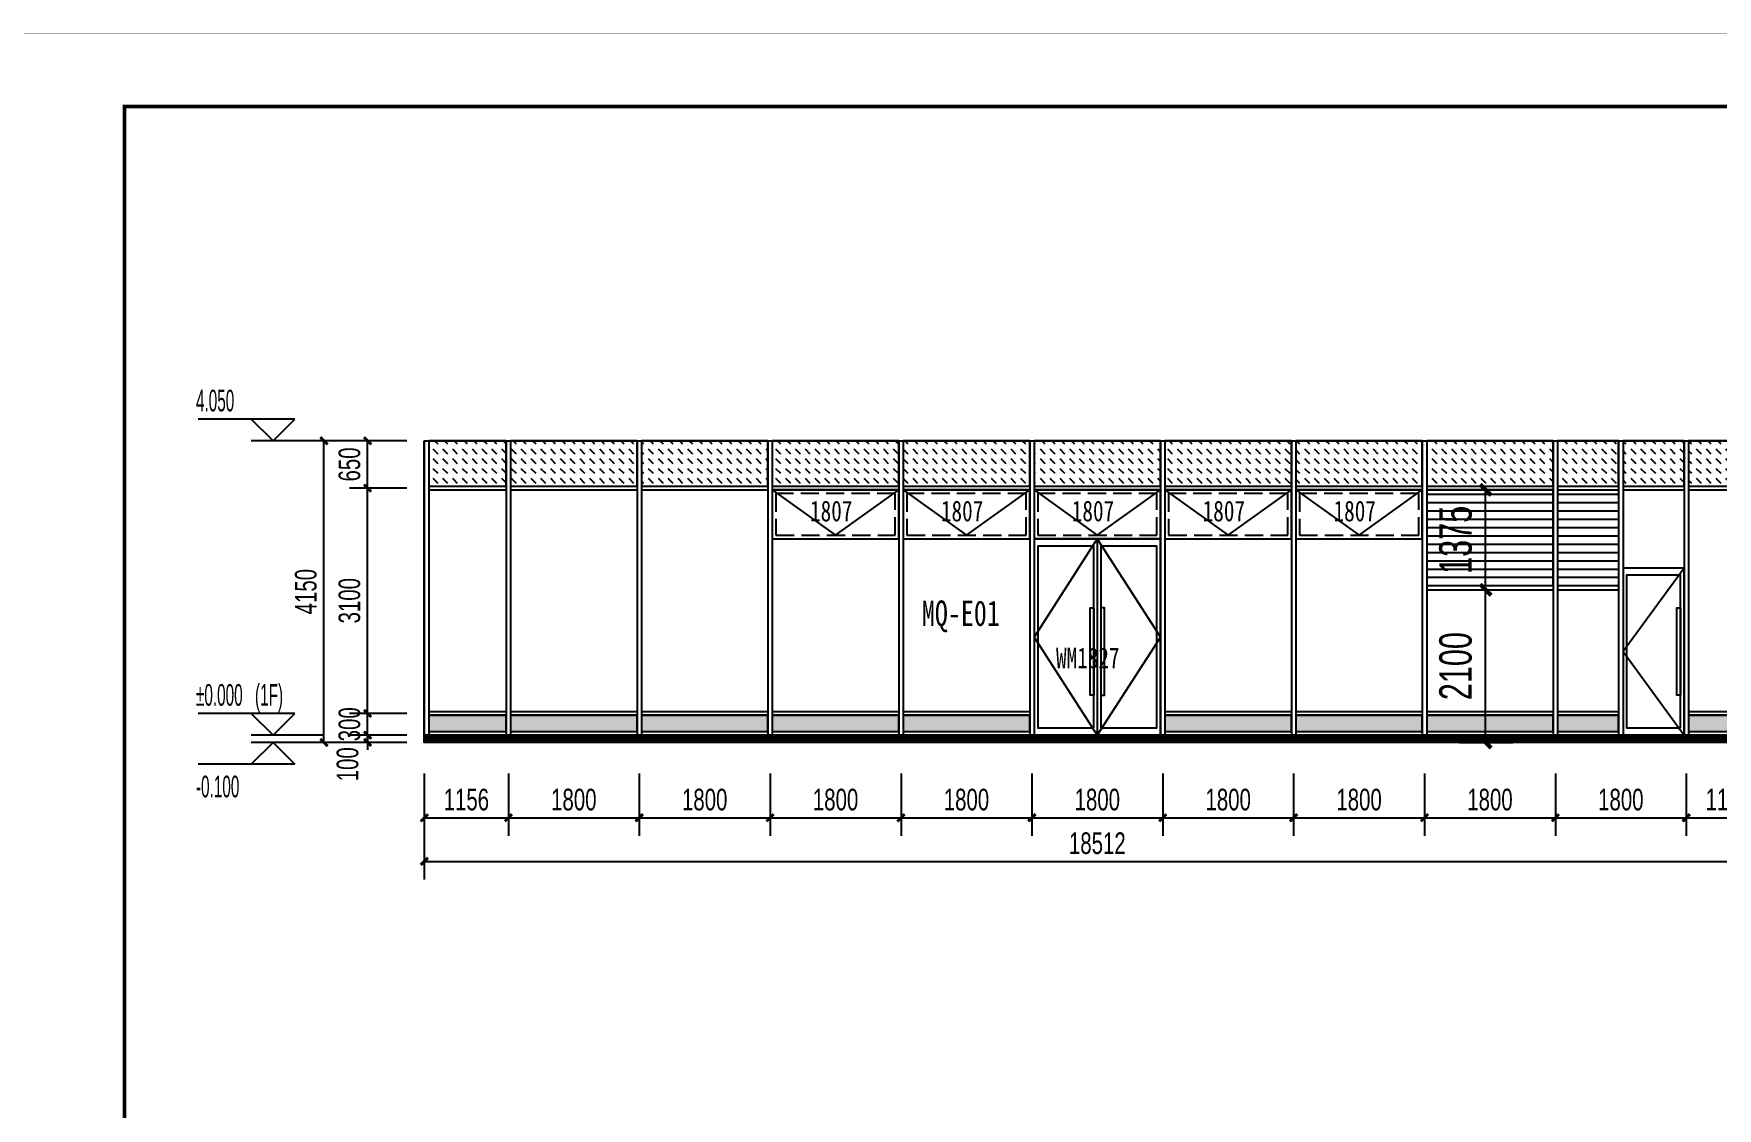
# Model space of a CAD drawing. Extents: x -483182 to 812890, y -390528 to -214858.
# Drawn here: x -313729 to -290573, y -309177 to -294389 of the extents above; entities that cross this region are included whole.
import ezdxf

# ---------------------------------------------------------------- set-up
doc = ezdxf.new("R2010")
doc.units = 0
doc.header["$LTSCALE"] = 1000
doc.header["$MEASUREMENT"] = 0
doc.linetypes.add('DASH', pattern=[0.35, 0.25, -0.1])
for name, color, linetype in [('01-标注_尺寸', 124, 'Continuous'), ('01-标注_标高', 200, 'Continuous'), ('01-标注_符号', 200, 'Continuous'), ('02-TEXT_标注', 130, 'Continuous'), ('05-填充_156', 156, 'Continuous'), ('05-填充_168', 168, 'Continuous'), ('05-填充_18', 18, 'Continuous'), ('A-C_窗', 140, 'Continuous'), ('A-C_门', 150, 'Continuous'), ('外墙百叶', 162, 'Continuous')]:
    doc.layers.add(name, color=color, linetype=linetype)
doc.layers.add('04-不打印_辅助线', color=165, linetype='Continuous', plot=False)
doc.styles.add('_TCH_AXIS', font='STXIHEI_0.TTF', dxfattribs={"width": 0.75})
doc.styles.add('_TCH_DIM', font='ros.shx', dxfattribs={"width": 0.75, "bigfont": 'jd.shx'})
doc.styles.add('_TCH_DIM_T3', font='ros.shx', dxfattribs={"width": 0.705882, "bigfont": 'jd.shx'})
doc.styles.get("Standard").update_dxf_attribs({"font": 'STXIHEI_0.TTF', "width": 0.75})
doc.dimstyles.new('_TCH_ARCH&&100', dxfattribs={"dimtxt": 297.5, "dimasz": 100, "dimexe": 250, "dimexo": 300, "dimgap": 100, "dimtad": 1, "dimdec": 0, "dimzin": 0, "dimdsep": 46, "dimtxsty": '_TCH_DIM_T3', "dimblk": 'ARCHTICK', "dimcen": 0.09, "dimclrt": 7, "dimazin": 2, "dimtfac": 1, "dimtdec": 0, "dimtix": 1, "dimtmove": 2, "dimatfit": 3, "dimfxl": 0, "dimtolj": 1, "dimtzin": 0, "dimarcsym": 0})
doc.dimstyles.new('_TCH_ARCH&&150', dxfattribs={"dimtxt": 446.25, "dimasz": 150, "dimexe": 375, "dimexo": 450, "dimgap": 189.375, "dimtad": 1, "dimdec": 0, "dimzin": 0, "dimdsep": 46, "dimtxsty": '_TCH_DIM_T3', "dimblk": 'ARCHTICK', "dimcen": 0.09, "dimclrt": 7, "dimazin": 2, "dimtfac": 1, "dimtdec": 0, "dimtix": 1, "dimtmove": 2, "dimatfit": 3, "dimfxl": 0, "dimtolj": 1, "dimtzin": 0, "dimarcsym": 0})

# ---------------------------------------------------------------- blocks, each defined once
blk = doc.blocks.new('A$C2E0A5E3B')
blk.add_lwpolyline([(-5, 0), (1735, 0), (1735, 675), (-5, 675)], close=True)
for points in [[(-5, 675), (865, 50)], [(865, 50), (1735, 675)]]:
    blk.add_lwpolyline(points)
at = {"linetype": 'DASH'}
blk.add_lwpolyline([(45, 50), (1685, 50), (1685, 625), (45, 625)], close=True, dxfattribs=at)
at = {"layer": '04-不打印_辅助线', "width": 0.75}
blk.add_text('1807', height=285.4, dxfattribs=at).set_placement((514, 242))
blk = doc.blocks.new('*U100')
at = {"layer": 'A-C_窗'}
blk.add_blockref('A$C2E0A5E3B', (-865, -337.5), dxfattribs=at)
blk = doc.blocks.new('*U101')
at = {"layer": 'A-C_窗', "color": 0, "linetype": 'ByBlock', "lineweight": -2, "transparency": 16777216}
for p in [(0, 0), (1800, 0), (3600, 0), (5400, 0), (7200, 0)]:
    blk.add_blockref('*U100', p, dxfattribs=at)
blk = doc.blocks.new('kdytu')
at = {"layer": '05-填充_168'}
h = blk.add_hatch(color=256, dxfattribs=at)
h.dxf.hatch_style = 1
h.paths.add_polyline_path([(0, 50), (1740, 50), (1740, 275), (0, 275)])
for points in [[(0, 325), (1740, 325)], [(0, 275), (1740, 275)], [(0, 50), (1740, 50)], [(0, 0), (1740, 0)]]:
    blk.add_lwpolyline(points)
blk.add_lwpolyline([(0, 50), (1740, 50), (1740, 275), (0, 275)], close=True)
blk = doc.blocks.new('*U103')
at = {"layer": 'A-C_窗'}
blk.add_blockref('kdytu', (-870, -162.5), dxfattribs=at)
blk = doc.blocks.new('*U104')
at = {"layer": 'A-C_窗', "color": 0, "linetype": 'ByBlock', "lineweight": -2, "transparency": 16777216}
for p in [(0, 0), (1800, 0), (3600, 0), (5400, 0)]:
    blk.add_blockref('*U103', p, dxfattribs=at)
blk = doc.blocks.new('*U461')
at = {"layer": '05-填充_156'}
h = blk.add_hatch(dxfattribs=at)
h.set_pattern_fill('DASH', color=256, scale=100, angle=315)
h.set_pattern_definition([(315, (16801.21, 318054.43), (134.703842, -3e-14), [95.25, -95.25])])
h.paths.add_polyline_path([(0, 50), (1066, 50), (1066, 675), (0, 675)])
blk.add_lwpolyline([(0, 50), (1066, 50), (1066, 675), (0, 675)], close=True)
for points in [[(0, 50), (1066, 50)], [(0, 0), (1066, 0)]]:
    blk.add_lwpolyline(points)
blk = doc.blocks.new('*U98')
at = {"layer": '05-填充_168'}
h = blk.add_hatch(color=256, dxfattribs=at)
h.dxf.hatch_style = 1
h.paths.add_polyline_path([(0, 50), (1066, 50), (1066, 275), (0, 275)])
for points in [[(0, 325), (1066, 325)], [(0, 275), (1066, 275)], [(0, 50), (1066, 50)], [(0, 0), (1066, 0)]]:
    blk.add_lwpolyline(points)
blk.add_lwpolyline([(0, 50), (1066, 50), (1066, 275), (0, 275)], close=True)
blk = doc.blocks.new('wm1827')
for points in [[(-1735, 0), (5, 0), (5, 2700), (-1735, 2700)], [(-915, 100), (-915, 2600), (-1685, 2600), (-1685, 100)], [(-815, 100), (-45, 100), (-45, 2600), (-815, 2600)], [(-915, 550), (-965, 550), (-965, 1750), (-915, 1750)], [(-815, 550), (-765, 550), (-765, 1750), (-815, 1750)]]:
    blk.add_lwpolyline(points, close=True)
for points in [[(-865, 2700), (-1735, 1350), (-865, 0)], [(-865, 2700), (-865, 0)], [(-865, 2700), (5, 1350), (-865, 0)]]:
    blk.add_lwpolyline(points)
at = {"layer": '04-不打印_辅助线', "style": '_TCH_AXIS', "width": 0.75}
blk.add_text('WM1827', height=285.4, dxfattribs=at).set_placement((-1433, 920))
blk = doc.blocks.new('*U493')
at = {"layer": '05-填充_156'}
h = blk.add_hatch(dxfattribs=at)
h.set_pattern_fill('DASH', color=256, scale=100, angle=315)
h.set_pattern_definition([(315, (16575, 318054.43), (134.703842, -3e-14), [95.25, -95.25])])
h.paths.add_polyline_path([(0, 50), (840, 50), (840, 675), (0, 675)])
blk.add_lwpolyline([(0, 50), (840, 50), (840, 675), (0, 675)], close=True)
for points in [[(0, 50), (840, 50)], [(0, 0), (840, 0)]]:
    blk.add_lwpolyline(points)
blk = doc.blocks.new('*U464')
at = {"layer": '05-填充_156'}
h = blk.add_hatch(dxfattribs=at)
h.set_pattern_fill('DASH', color=256, scale=100, angle=315)
h.set_pattern_definition([(315, (17475, 318054.43), (134.703842, -3e-14), [95.25, -95.25])])
h.paths.add_polyline_path([(0, 50), (1740, 50), (1740, 675), (0, 675)])
blk.add_lwpolyline([(0, 50), (1740, 50), (1740, 675), (0, 675)], close=True)
for points in [[(0, 50), (1740, 50)], [(0, 0), (1740, 0)]]:
    blk.add_lwpolyline(points)
blk = doc.blocks.new('*U102')
at = {"layer": 'A-C_窗'}
blk.add_blockref('*U464', (-870, -312.5), dxfattribs=at)
blk = doc.blocks.new('*U105')
at = {"layer": 'A-C_窗'}
blk.add_blockref('kdytu', (-870, -162.5), dxfattribs=at)
blk = doc.blocks.new('*U494')
at = {"layer": '05-填充_168'}
h = blk.add_hatch(color=256, dxfattribs=at)
h.dxf.hatch_style = 1
h.paths.add_polyline_path([(0, 50), (840, 50), (840, 275), (0, 275)])
for points in [[(0, 325), (840, 325)], [(0, 275), (840, 275)], [(0, 50), (840, 50)], [(0, 0), (840, 0)]]:
    blk.add_lwpolyline(points)
blk.add_lwpolyline([(0, 50), (840, 50), (840, 275), (0, 275)], close=True)
blk = doc.blocks.new('kjyrdty')
at = {"layer": '外墙百叶'}
h = blk.add_hatch(dxfattribs=at)
h.set_pattern_fill('LINE', color=256, scale=120)
h.set_pattern_definition([(0, (-184360.5, 364270.43), (0, 114.3), [])])
h.paths.add_polyline_path([(13786, 1560), (15526, 1560), (15526, 2875), (13786, 2875)])
h = blk.add_hatch(dxfattribs=at)
h.set_pattern_fill('LINE', color=256, scale=120)
h.set_pattern_definition([(0, (-182560.5, 364270.43), (0, 114.3), [])])
h.paths.add_polyline_path([(15586, 1560), (16426, 1560), (16426, 2875), (15586, 2875)])
blk.add_lwpolyline([(13786, 1560), (15526, 1560), (15526, 2875), (13786, 2875)], close=True)
at = {"layer": '05-填充_18', "const_width": 100}
blk.add_lwpolyline([(0, -550), (18512, -550)], dxfattribs=at)
at = {"layer": 'A-C_窗'}
for p, q in [((-0.213411, 3550), (-0.213411, -500)), ((59.786589, 3550), (59.786589, -500)), ((1126, 3550), (1126, -500)), ((1186, 3550), (1186, -500)), ((2926, 3550), (2926, -500)), ((2986, 3550), (2986, -500)), ((4726, 3550), (4726, -500)), ((4786, 3550), (4786, -500)), ((6526, 3550), (6526, -500)), ((6586, 3550), (6586, -500)), ((8326, 3550), (8326, -500)), ((8386, 3550), (8386, -500)), ((10126, 3550), (10126, -500)), ((10186, 3550), (10186, -500)), ((11926, 3550), (11926, -500)), ((11986, 3550), (11986, -500)), ((13726, 3550), (13726, -500)), ((13786, 3550), (13786, -500)), ((15526, 3550), (15526, -500)), ((15586, 3550), (15586, -500)), ((16426, 3550), (16426, -500)), ((16486, 3550), (16486, -500)), ((17326, 3550), (17326, -500)), ((17386, 3550), (17386, -500)), ((18452, 3550), (18452, -500)), ((18512, 3550), (18512, -500)), ((13786, 1560), (15526, 1560)), ((13786, 1500), (15526, 1500)), ((15586, 1560), (16426, 1560)), ((15586, 1500), (16426, 1500)), ((18512, -500), (0, -500))]:
    blk.add_line(p, q, dxfattribs=at)
blk.add_lwpolyline([(0, 3550), (18512, 3550), (18512, -600), (0, -600)], close=True, dxfattribs=at)
at = {"layer": 'A-C_门'}
for points in [[(16486, -500), (17326, -500), (17326, 1800), (16486, 1800)], [(17276, -400), (17276, 1700), (16536, 1700), (16536, -400)], [(17276, 50), (17226, 50), (17226, 1250), (17276, 1250)]]:
    blk.add_lwpolyline(points, close=True, dxfattribs=at)
blk.add_lwpolyline([(17326, 1800), (16486, 650), (17326, -500)], dxfattribs=at)
at = {"layer": 'A-C_窗'}
for name, p in [('*U461', (59.786589, 2875)), ('*U493', (15586, 2875)), ('*U493', (16486, 2875)), ('*U461', (17386, 2875)), ('*U101', (5656, 2537.5)), ('*U98', (59.786589, -500)), ('*U104', (2056, -337.5)), ('*U494', (15586, -500)), ('*U98', (17386, -500))]:
    blk.add_blockref(name, p, dxfattribs=at)
at = {"layer": 'A-C_窗', "color": 0, "linetype": 'ByBlock', "lineweight": -2, "transparency": 16777216}
for name, p in [('*U102', (2056, 3187.5)), ('*U102', (3856, 3187.5)), ('*U102', (5656, 3187.5)), ('*U102', (7456, 3187.5)), ('*U102', (9256, 3187.5)), ('*U102', (11056, 3187.5)), ('*U102', (12856, 3187.5)), ('*U102', (14656, 3187.5)), ('*U105', (11056, -337.5)), ('*U105', (12856, -337.5)), ('*U105', (14656, -337.5))]:
    blk.add_blockref(name, p, dxfattribs=at)
at = {"layer": 'A-C_门'}
blk.add_blockref('wm1827', (10121, -500), dxfattribs=at)
blk = doc.blocks.new('图框-A1+1-4')
for points, const_width in [([(0, 0), (1051, 0), (1051, 594), (0, 594)], 0.05), ([(976, 584), (25, 584), (25, 10), (976, 10)], 0.5)]:
    blk.add_lwpolyline(points, close=True, dxfattribs=dict(const_width=const_width))
blk = doc.blocks.new('_ArchTick')
at = {"color": 0, "linetype": 'ByBlock', "const_width": 0.4}
blk.add_lwpolyline([(-0.5, -0.5), (0.5, 0.5)], dxfattribs=at)
blk = doc.blocks.new('*D1297')
at = {"layer": '01-标注_尺寸', "color": 0, "lineweight": -2, "transparency": 16777216}
for p, q in [((-308356, -304568), (-308356, -305428)), ((-307200, -304568), (-307200, -305428)), ((-308356, -305178), (-307200, -305178))]:
    blk.add_line(p, q, dxfattribs=at)
at = {"layer": 'Defpoints', "color": 0, "transparency": 16777216}
for p in [(-308356, -304268), (-307200, -304268), (-307200, -305178)]:
    blk.add_point(p, dxfattribs=at)
at = {"layer": '01-标注_尺寸', "color": 0, "lineweight": -2, "transparency": 16777216, "xscale": 100, "yscale": 100, "zscale": 100, "rotation": 180}
blk.add_blockref('_ArchTick', (-308356, -305178), dxfattribs=at)
at = {"layer": '01-标注_尺寸', "color": 0, "lineweight": -2, "transparency": 16777216, "xscale": 100, "yscale": 100, "zscale": 100}
blk.add_blockref('_ArchTick', (-307200, -305178), dxfattribs=at)
at = {"layer": '01-标注_尺寸', "color": 7, "transparency": 16777216, "insert": (-307778, -304930), "char_height": 297.5, "attachment_point": 5, "style": '_TCH_DIM_T3'}
blk.add_mtext('\\A1;1156', dxfattribs=at)
blk = doc.blocks.new('*D1298')
at = {"layer": '01-标注_尺寸', "color": 0, "lineweight": -2, "transparency": 16777216}
for p, q in [((-307200, -304568), (-307200, -305428)), ((-305400, -304568), (-305400, -305428)), ((-307200, -305178), (-305400, -305178))]:
    blk.add_line(p, q, dxfattribs=at)
at = {"layer": 'Defpoints', "color": 0, "transparency": 16777216}
for p in [(-307200, -304268), (-305400, -304268), (-305400, -305178)]:
    blk.add_point(p, dxfattribs=at)
at = {"layer": '01-标注_尺寸', "color": 0, "lineweight": -2, "transparency": 16777216, "xscale": 100, "yscale": 100, "zscale": 100, "rotation": 180}
blk.add_blockref('_ArchTick', (-307200, -305178), dxfattribs=at)
at = {"layer": '01-标注_尺寸', "color": 0, "lineweight": -2, "transparency": 16777216, "xscale": 100, "yscale": 100, "zscale": 100}
blk.add_blockref('_ArchTick', (-305400, -305178), dxfattribs=at)
at = {"layer": '01-标注_尺寸', "color": 7, "transparency": 16777216, "insert": (-306300, -304930), "char_height": 297.5, "attachment_point": 5, "style": '_TCH_DIM_T3'}
blk.add_mtext('\\A1;1800', dxfattribs=at)
blk = doc.blocks.new('*D1299')
at = {"layer": '01-标注_尺寸', "color": 0, "lineweight": -2, "transparency": 16777216}
for p, q in [((-305400, -304568), (-305400, -305428)), ((-303600, -304568), (-303600, -305428)), ((-305400, -305178), (-303600, -305178))]:
    blk.add_line(p, q, dxfattribs=at)
at = {"layer": 'Defpoints', "color": 0, "transparency": 16777216}
for p in [(-305400, -304268), (-303600, -304268), (-303600, -305178)]:
    blk.add_point(p, dxfattribs=at)
at = {"layer": '01-标注_尺寸', "color": 0, "lineweight": -2, "transparency": 16777216, "xscale": 100, "yscale": 100, "zscale": 100, "rotation": 180}
blk.add_blockref('_ArchTick', (-305400, -305178), dxfattribs=at)
at = {"layer": '01-标注_尺寸', "color": 0, "lineweight": -2, "transparency": 16777216, "xscale": 100, "yscale": 100, "zscale": 100}
blk.add_blockref('_ArchTick', (-303600, -305178), dxfattribs=at)
at = {"layer": '01-标注_尺寸', "color": 7, "transparency": 16777216, "insert": (-304500, -304930), "char_height": 297.5, "attachment_point": 5, "style": '_TCH_DIM_T3'}
blk.add_mtext('\\A1;1800', dxfattribs=at)
blk = doc.blocks.new('*D1300')
at = {"layer": '01-标注_尺寸', "color": 0, "lineweight": -2, "transparency": 16777216}
for p, q in [((-303600, -304568), (-303600, -305428)), ((-301800, -304568), (-301800, -305428)), ((-303600, -305178), (-301800, -305178))]:
    blk.add_line(p, q, dxfattribs=at)
at = {"layer": 'Defpoints', "color": 0, "transparency": 16777216}
for p in [(-303600, -304268), (-301800, -304268), (-301800, -305178)]:
    blk.add_point(p, dxfattribs=at)
at = {"layer": '01-标注_尺寸', "color": 0, "lineweight": -2, "transparency": 16777216, "xscale": 100, "yscale": 100, "zscale": 100, "rotation": 180}
blk.add_blockref('_ArchTick', (-303600, -305178), dxfattribs=at)
at = {"layer": '01-标注_尺寸', "color": 0, "lineweight": -2, "transparency": 16777216, "xscale": 100, "yscale": 100, "zscale": 100}
blk.add_blockref('_ArchTick', (-301800, -305178), dxfattribs=at)
at = {"layer": '01-标注_尺寸', "color": 7, "transparency": 16777216, "insert": (-302700, -304930), "char_height": 297.5, "attachment_point": 5, "style": '_TCH_DIM_T3'}
blk.add_mtext('\\A1;1800', dxfattribs=at)
blk = doc.blocks.new('*D1301')
at = {"layer": '01-标注_尺寸', "color": 0, "lineweight": -2, "transparency": 16777216}
for p, q in [((-301800, -304568), (-301800, -305428)), ((-300000, -304568), (-300000, -305428)), ((-301800, -305178), (-300000, -305178))]:
    blk.add_line(p, q, dxfattribs=at)
at = {"layer": 'Defpoints', "color": 0, "transparency": 16777216}
for p in [(-301800, -304268), (-300000, -304268), (-300000, -305178)]:
    blk.add_point(p, dxfattribs=at)
at = {"layer": '01-标注_尺寸', "color": 0, "lineweight": -2, "transparency": 16777216, "xscale": 100, "yscale": 100, "zscale": 100, "rotation": 180}
blk.add_blockref('_ArchTick', (-301800, -305178), dxfattribs=at)
at = {"layer": '01-标注_尺寸', "color": 0, "lineweight": -2, "transparency": 16777216, "xscale": 100, "yscale": 100, "zscale": 100}
blk.add_blockref('_ArchTick', (-300000, -305178), dxfattribs=at)
at = {"layer": '01-标注_尺寸', "color": 7, "transparency": 16777216, "insert": (-300900, -304930), "char_height": 297.5, "attachment_point": 5, "style": '_TCH_DIM_T3'}
blk.add_mtext('\\A1;1800', dxfattribs=at)
blk = doc.blocks.new('*D1302')
at = {"layer": '01-标注_尺寸', "color": 0, "lineweight": -2, "transparency": 16777216}
for p, q in [((-300000, -304568), (-300000, -305428)), ((-298200, -304568), (-298200, -305428)), ((-300000, -305178), (-298200, -305178))]:
    blk.add_line(p, q, dxfattribs=at)
at = {"layer": 'Defpoints', "color": 0, "transparency": 16777216}
for p in [(-300000, -304268), (-298200, -304268), (-298200, -305178)]:
    blk.add_point(p, dxfattribs=at)
at = {"layer": '01-标注_尺寸', "color": 0, "lineweight": -2, "transparency": 16777216, "xscale": 100, "yscale": 100, "zscale": 100, "rotation": 180}
blk.add_blockref('_ArchTick', (-300000, -305178), dxfattribs=at)
at = {"layer": '01-标注_尺寸', "color": 0, "lineweight": -2, "transparency": 16777216, "xscale": 100, "yscale": 100, "zscale": 100}
blk.add_blockref('_ArchTick', (-298200, -305178), dxfattribs=at)
at = {"layer": '01-标注_尺寸', "color": 7, "transparency": 16777216, "insert": (-299100, -304930), "char_height": 297.5, "attachment_point": 5, "style": '_TCH_DIM_T3'}
blk.add_mtext('\\A1;1800', dxfattribs=at)
blk = doc.blocks.new('*D1303')
at = {"layer": '01-标注_尺寸', "color": 0, "lineweight": -2, "transparency": 16777216}
for p, q in [((-298200, -304568), (-298200, -305428)), ((-296400, -304568), (-296400, -305428)), ((-298200, -305178), (-296400, -305178))]:
    blk.add_line(p, q, dxfattribs=at)
at = {"layer": 'Defpoints', "color": 0, "transparency": 16777216}
for p in [(-298200, -304268), (-296400, -304268), (-296400, -305178)]:
    blk.add_point(p, dxfattribs=at)
at = {"layer": '01-标注_尺寸', "color": 0, "lineweight": -2, "transparency": 16777216, "xscale": 100, "yscale": 100, "zscale": 100, "rotation": 180}
blk.add_blockref('_ArchTick', (-298200, -305178), dxfattribs=at)
at = {"layer": '01-标注_尺寸', "color": 0, "lineweight": -2, "transparency": 16777216, "xscale": 100, "yscale": 100, "zscale": 100}
blk.add_blockref('_ArchTick', (-296400, -305178), dxfattribs=at)
at = {"layer": '01-标注_尺寸', "color": 7, "transparency": 16777216, "insert": (-297300, -304930), "char_height": 297.5, "attachment_point": 5, "style": '_TCH_DIM_T3'}
blk.add_mtext('\\A1;1800', dxfattribs=at)
blk = doc.blocks.new('*D1304')
at = {"layer": '01-标注_尺寸', "color": 0, "lineweight": -2, "transparency": 16777216}
for p, q in [((-296400, -304568), (-296400, -305428)), ((-294600, -304568), (-294600, -305428)), ((-296400, -305178), (-294600, -305178))]:
    blk.add_line(p, q, dxfattribs=at)
at = {"layer": 'Defpoints', "color": 0, "transparency": 16777216}
for p in [(-296400, -304268), (-294600, -304268), (-294600, -305178)]:
    blk.add_point(p, dxfattribs=at)
at = {"layer": '01-标注_尺寸', "color": 0, "lineweight": -2, "transparency": 16777216, "xscale": 100, "yscale": 100, "zscale": 100, "rotation": 180}
blk.add_blockref('_ArchTick', (-296400, -305178), dxfattribs=at)
at = {"layer": '01-标注_尺寸', "color": 0, "lineweight": -2, "transparency": 16777216, "xscale": 100, "yscale": 100, "zscale": 100}
blk.add_blockref('_ArchTick', (-294600, -305178), dxfattribs=at)
at = {"layer": '01-标注_尺寸', "color": 7, "transparency": 16777216, "insert": (-295500, -304930), "char_height": 297.5, "attachment_point": 5, "style": '_TCH_DIM_T3'}
blk.add_mtext('\\A1;1800', dxfattribs=at)
blk = doc.blocks.new('*D1305')
at = {"layer": '01-标注_尺寸', "color": 0, "lineweight": -2, "transparency": 16777216}
for p, q in [((-294600, -304568), (-294600, -305428)), ((-292800, -304568), (-292800, -305428)), ((-294600, -305178), (-292800, -305178))]:
    blk.add_line(p, q, dxfattribs=at)
at = {"layer": 'Defpoints', "color": 0, "transparency": 16777216}
for p in [(-294600, -304268), (-292800, -304268), (-292800, -305178)]:
    blk.add_point(p, dxfattribs=at)
at = {"layer": '01-标注_尺寸', "color": 0, "lineweight": -2, "transparency": 16777216, "xscale": 100, "yscale": 100, "zscale": 100, "rotation": 180}
blk.add_blockref('_ArchTick', (-294600, -305178), dxfattribs=at)
at = {"layer": '01-标注_尺寸', "color": 0, "lineweight": -2, "transparency": 16777216, "xscale": 100, "yscale": 100, "zscale": 100}
blk.add_blockref('_ArchTick', (-292800, -305178), dxfattribs=at)
at = {"layer": '01-标注_尺寸', "color": 7, "transparency": 16777216, "insert": (-293700, -304930), "char_height": 297.5, "attachment_point": 5, "style": '_TCH_DIM_T3'}
blk.add_mtext('\\A1;1800', dxfattribs=at)
blk = doc.blocks.new('*D1306')
at = {"layer": '01-标注_尺寸', "color": 0, "lineweight": -2, "transparency": 16777216}
for p, q in [((-292800, -304568), (-292800, -305428)), ((-291000, -304568), (-291000, -305428)), ((-292800, -305178), (-291000, -305178))]:
    blk.add_line(p, q, dxfattribs=at)
at = {"layer": 'Defpoints', "color": 0, "transparency": 16777216}
for p in [(-292800, -304268), (-291000, -304268), (-291000, -305178)]:
    blk.add_point(p, dxfattribs=at)
at = {"layer": '01-标注_尺寸', "color": 0, "lineweight": -2, "transparency": 16777216, "xscale": 100, "yscale": 100, "zscale": 100, "rotation": 180}
blk.add_blockref('_ArchTick', (-292800, -305178), dxfattribs=at)
at = {"layer": '01-标注_尺寸', "color": 0, "lineweight": -2, "transparency": 16777216, "xscale": 100, "yscale": 100, "zscale": 100}
blk.add_blockref('_ArchTick', (-291000, -305178), dxfattribs=at)
at = {"layer": '01-标注_尺寸', "color": 7, "transparency": 16777216, "insert": (-291900, -304930), "char_height": 297.5, "attachment_point": 5, "style": '_TCH_DIM_T3'}
blk.add_mtext('\\A1;1800', dxfattribs=at)
blk = doc.blocks.new('*D1307')
at = {"layer": '01-标注_尺寸', "color": 0, "lineweight": -2, "transparency": 16777216}
for p, q in [((-291000, -304568), (-291000, -305428)), ((-289844, -304568), (-289844, -305428)), ((-291000, -305178), (-289844, -305178))]:
    blk.add_line(p, q, dxfattribs=at)
at = {"layer": 'Defpoints', "color": 0, "transparency": 16777216}
for p in [(-291000, -304268), (-289844, -304268), (-289844, -305178)]:
    blk.add_point(p, dxfattribs=at)
at = {"layer": '01-标注_尺寸', "color": 0, "lineweight": -2, "transparency": 16777216, "xscale": 100, "yscale": 100, "zscale": 100, "rotation": 180}
blk.add_blockref('_ArchTick', (-291000, -305178), dxfattribs=at)
at = {"layer": '01-标注_尺寸', "color": 0, "lineweight": -2, "transparency": 16777216, "xscale": 100, "yscale": 100, "zscale": 100}
blk.add_blockref('_ArchTick', (-289844, -305178), dxfattribs=at)
at = {"layer": '01-标注_尺寸', "color": 7, "transparency": 16777216, "insert": (-290422, -304930), "char_height": 297.5, "attachment_point": 5, "style": '_TCH_DIM_T3'}
blk.add_mtext('\\A1;1156', dxfattribs=at)
blk = doc.blocks.new('*D1308')
at = {"layer": '01-标注_尺寸', "color": 0, "lineweight": -2, "transparency": 16777216}
for p, q in [((-308356, -304668), (-308356, -306028)), ((-289844, -304668), (-289844, -306028)), ((-308356, -305778), (-289844, -305778))]:
    blk.add_line(p, q, dxfattribs=at)
at = {"layer": 'Defpoints', "color": 0, "transparency": 16777216}
for p in [(-308356, -304368), (-289844, -304368), (-289844, -305778)]:
    blk.add_point(p, dxfattribs=at)
at = {"layer": '01-标注_尺寸', "color": 0, "lineweight": -2, "transparency": 16777216, "xscale": 100, "yscale": 100, "zscale": 100, "rotation": 180}
blk.add_blockref('_ArchTick', (-308356, -305778), dxfattribs=at)
at = {"layer": '01-标注_尺寸', "color": 0, "lineweight": -2, "transparency": 16777216, "xscale": 100, "yscale": 100, "zscale": 100}
blk.add_blockref('_ArchTick', (-289844, -305778), dxfattribs=at)
at = {"layer": '01-标注_尺寸', "color": 7, "transparency": 16777216, "insert": (-299100, -305530), "char_height": 297.5, "attachment_point": 5, "style": '_TCH_DIM_T3'}
blk.add_mtext('\\A1;18512', dxfattribs=at)
blk = doc.blocks.new('*D1309')
at = {"layer": '01-标注_尺寸', "color": 0, "lineweight": -2, "transparency": 16777216}
for p, q in [((-308596, -299992), (-309386, -299992)), ((-309136, -300642), (-309136, -299992)), ((-308596, -300642), (-309386, -300642))]:
    blk.add_line(p, q, dxfattribs=at)
at = {"layer": 'Defpoints', "color": 0, "transparency": 16777216}
for p in [(-309136, -299992), (-308296, -299992), (-308296, -300642)]:
    blk.add_point(p, dxfattribs=at)
at = {"layer": '01-标注_尺寸', "color": 0, "lineweight": -2, "transparency": 16777216, "xscale": 100, "yscale": 100, "zscale": 100}
for p, rotation in [((-309136, -299992), 90), ((-309136, -300642), 270)]:
    blk.add_blockref('_ArchTick', p, dxfattribs=dict(at, rotation=rotation))
at = {"layer": '01-标注_尺寸', "color": 7, "transparency": 16777216, "insert": (-309385, -300317), "char_height": 297.5, "attachment_point": 5, "rotation": 90, "style": '_TCH_DIM_T3'}
blk.add_mtext('\\A1;650', dxfattribs=at)
blk = doc.blocks.new('*D1310')
at = {"layer": '01-标注_尺寸', "color": 0, "lineweight": -2, "transparency": 16777216}
for p, q in [((-308596, -300642), (-309386, -300642)), ((-309136, -303742), (-309136, -300642)), ((-308596, -303742), (-309386, -303742))]:
    blk.add_line(p, q, dxfattribs=at)
at = {"layer": 'Defpoints', "color": 0, "transparency": 16777216}
for p in [(-309136, -300642), (-308296, -300642), (-308296, -303742)]:
    blk.add_point(p, dxfattribs=at)
at = {"layer": '01-标注_尺寸', "color": 0, "lineweight": -2, "transparency": 16777216, "xscale": 100, "yscale": 100, "zscale": 100}
for p, rotation in [((-309136, -300642), 90), ((-309136, -303742), 270)]:
    blk.add_blockref('_ArchTick', p, dxfattribs=dict(at, rotation=rotation))
at = {"layer": '01-标注_尺寸', "color": 7, "transparency": 16777216, "insert": (-309385, -302192), "char_height": 297.5, "attachment_point": 5, "rotation": 90, "style": '_TCH_DIM_T3'}
blk.add_mtext('\\A1;3100', dxfattribs=at)
blk = doc.blocks.new('*D1311')
at = {"layer": '01-标注_尺寸', "color": 0, "lineweight": -2, "transparency": 16777216}
for p, q in [((-308596, -303742), (-309386, -303742)), ((-309136, -303742), (-309136, -303642)), ((-309136, -304042), (-309136, -303742)), ((-308596, -304042), (-309386, -304042)), ((-309136, -304042), (-309136, -304142))]:
    blk.add_line(p, q, dxfattribs=at)
at = {"layer": 'Defpoints', "color": 0, "transparency": 16777216}
for p in [(-309136, -303742), (-308296, -303742), (-308296, -304042)]:
    blk.add_point(p, dxfattribs=at)
at = {"layer": '01-标注_尺寸', "color": 0, "lineweight": -2, "transparency": 16777216, "xscale": 100, "yscale": 100, "zscale": 100}
for p, rotation in [((-309136, -303742), 270), ((-309136, -304042), 90)]:
    blk.add_blockref('_ArchTick', p, dxfattribs=dict(at, rotation=rotation))
at = {"layer": '01-标注_尺寸', "color": 7, "transparency": 16777216, "insert": (-309385, -303892), "char_height": 297.5, "attachment_point": 5, "rotation": 90, "style": '_TCH_DIM_T3'}
blk.add_mtext('\\A1;300', dxfattribs=at)
blk = doc.blocks.new('*D1312')
at = {"layer": '01-标注_尺寸', "color": 0, "lineweight": -2, "transparency": 16777216}
for p, q in [((-309136, -304042), (-309136, -303942)), ((-308596, -304042), (-309386, -304042)), ((-308596, -304142), (-309386, -304142)), ((-309136, -304142), (-309136, -304042)), ((-309136, -304142), (-309136, -304242))]:
    blk.add_line(p, q, dxfattribs=at)
at = {"layer": 'Defpoints', "color": 0, "transparency": 16777216}
for p in [(-309136, -304042), (-308296, -304042), (-308296, -304142)]:
    blk.add_point(p, dxfattribs=at)
at = {"layer": '01-标注_尺寸', "color": 0, "lineweight": -2, "transparency": 16777216, "xscale": 100, "yscale": 100, "zscale": 100}
for p, rotation in [((-309136, -304042), 270), ((-309136, -304142), 90)]:
    blk.add_blockref('_ArchTick', p, dxfattribs=dict(at, rotation=rotation))
at = {"layer": '01-标注_尺寸', "color": 7, "transparency": 16777216, "insert": (-309411, -304442), "char_height": 297.5, "attachment_point": 5, "rotation": 90, "style": '_TCH_DIM_T3'}
blk.add_mtext('\\A1;100', dxfattribs=at)
blk = doc.blocks.new('*D1313')
at = {"layer": '01-标注_尺寸', "color": 0, "lineweight": -2, "transparency": 16777216}
for p, q in [((-309196, -299992), (-309986, -299992)), ((-309736, -304142), (-309736, -299992)), ((-309196, -304142), (-309986, -304142))]:
    blk.add_line(p, q, dxfattribs=at)
at = {"layer": 'Defpoints', "color": 0, "transparency": 16777216}
for p in [(-309736, -299992), (-308896, -299992), (-308896, -304142)]:
    blk.add_point(p, dxfattribs=at)
at = {"layer": '01-标注_尺寸', "color": 0, "lineweight": -2, "transparency": 16777216, "xscale": 100, "yscale": 100, "zscale": 100}
for p, rotation in [((-309736, -299992), 90), ((-309736, -304142), 270)]:
    blk.add_blockref('_ArchTick', p, dxfattribs=dict(at, rotation=rotation))
at = {"layer": '01-标注_尺寸', "color": 7, "transparency": 16777216, "insert": (-309985, -302067), "char_height": 297.5, "attachment_point": 5, "rotation": 90, "style": '_TCH_DIM_T3'}
blk.add_mtext('\\A1;4150', dxfattribs=at)
blk = doc.blocks.new('*D2214')
at = {"layer": '01-标注_尺寸', "color": 0, "lineweight": -2, "transparency": 16777216}
for p, q in [((-294120, -300667), (-293384, -300667)), ((-293759, -302042), (-293759, -300667)), ((-294120, -302042), (-293384, -302042))]:
    blk.add_line(p, q, dxfattribs=at)
at = {"layer": 'Defpoints', "color": 0, "transparency": 16777216}
for p in [(-294570, -300667), (-293759, -300667), (-294570, -302042)]:
    blk.add_point(p, dxfattribs=at)
at = {"layer": '01-标注_尺寸', "color": 0, "lineweight": -2, "transparency": 16777216, "xscale": 150, "yscale": 150, "zscale": 150}
for p, rotation in [((-293759, -300667), 90), ((-293759, -302042), 270)]:
    blk.add_blockref('_ArchTick', p, dxfattribs=dict(at, rotation=rotation))
at = {"layer": '01-标注_尺寸', "color": 7, "transparency": 16777216, "insert": (-294171, -301354), "char_height": 446.2, "attachment_point": 5, "rotation": 90, "style": '_TCH_DIM_T3'}
blk.add_mtext('\\A1;1375', dxfattribs=at)
blk = doc.blocks.new('*D2215')
at = {"layer": '01-标注_尺寸', "color": 0, "lineweight": -2, "transparency": 16777216}
for p, q in [((-294120, -302042), (-293384, -302042)), ((-293759, -304142), (-293759, -302042)), ((-294120, -304142), (-293384, -304142))]:
    blk.add_line(p, q, dxfattribs=at)
at = {"layer": 'Defpoints', "color": 0, "transparency": 16777216}
for p in [(-294570, -302042), (-293759, -302042), (-294570, -304142)]:
    blk.add_point(p, dxfattribs=at)
at = {"layer": '01-标注_尺寸', "color": 0, "lineweight": -2, "transparency": 16777216, "xscale": 150, "yscale": 150, "zscale": 150}
for p, rotation in [((-293759, -302042), 90), ((-293759, -304142), 270)]:
    blk.add_blockref('_ArchTick', p, dxfattribs=dict(at, rotation=rotation))
at = {"layer": '01-标注_尺寸', "color": 7, "transparency": 16777216, "insert": (-294171, -303092), "char_height": 446.2, "attachment_point": 5, "rotation": 90, "style": '_TCH_DIM_T3'}
blk.add_mtext('\\A1;2100', dxfattribs=at)

msp = doc.modelspace()

# ---------------------------------------------------------------- linework, layer by layer
at = {"layer": '01-标注_标高'}
for p, q in [((-310136, -299691.9), (-311467, -299691.9)), ((-310436, -299991.9), (-310736, -299691.9)), ((-310436, -299991.9), (-310136, -299691.9)), ((-309736, -299991.9), (-310736, -299991.9)), ((-310136, -303741.9), (-311467, -303741.9)), ((-310436, -304041.9), (-310736, -303741.9)), ((-310436, -304041.9), (-310136, -303741.9)), ((-309736, -304041.9), (-310736, -304041.9)), ((-310436, -304141.9), (-310736, -304441.9)), ((-309736, -304141.9), (-310736, -304141.9)), ((-310436, -304141.9), (-310136, -304441.9)), ((-310136, -304441.9), (-311467, -304441.9))]:
    msp.add_line(p, q, dxfattribs=at)

# ---------------------------------------------------------------- block references
at = {"xscale": 100, "yscale": 100, "zscale": 100}
msp.add_blockref('图框-A1+1-4', (-314980, -353791.9), dxfattribs=at)
at = {"layer": 'A-C_窗'}
msp.add_blockref('kjyrdty', (-308356, -303541.9), dxfattribs=at)

# ---------------------------------------------------------------- texts
at = {"layer": '01-标注_符号', "color": 7, "width": 0.75}
msp.add_text('MQ-E01', height=350, dxfattribs=at).set_placement((-301512.5, -302538.9))
at = {"layer": '02-TEXT_标注', "style": '_TCH_DIM', "width": 0.529412}
for s, p in [('4.050', (-311497, -299586.9)), ('%%P0.000', (-311497, -303636.9)), ('(1F)', (-310684.8, -303636.9)), ('-0.100', (-311497, -304896.9))]:
    msp.add_text(s, height=297.5, dxfattribs=at).set_placement(p)

# ---------------------------------------------------------------- dimensions: what is measured, and where the dimension line sits
at = {"layer": '01-标注_尺寸'}
for p1, p2, distance, dimstyle, picture, middle in [((-308896.2, -304141.9), (-308896.2, -299991.9), 839.8, '_TCH_ARCH&&100', '*D1313', (-309984.8, -302066.9)), ((-308296.2, -300641.9), (-308296.2, -299991.9), 839.8, '_TCH_ARCH&&100', '*D1309', (-309384.8, -300316.9)), ((-308296.2, -303741.9), (-308296.2, -300641.9), 839.8, '_TCH_ARCH&&100', '*D1310', (-309384.8, -302191.9)), ((-294570, -302041.9), (-294570, -300666.9), -811.1, '_TCH_ARCH&&150', '*D2214', (-294171.4, -301354.4)), ((-294570, -304141.9), (-294570, -302041.9), -811.1, '_TCH_ARCH&&150', '*D2215', (-294171.4, -303091.9)), ((-308296.2, -304041.9), (-308296.2, -303741.9), 839.8, '_TCH_ARCH&&100', '*D1311', (-309384.8, -303891.9)), ((-308356, -304267.9), (-307200, -304267.9), -910.5, '_TCH_ARCH&&100', '*D1297', (-307778, -304929.7)), ((-307200, -304267.9), (-305400, -304267.9), -910.5, '_TCH_ARCH&&100', '*D1298', (-306300, -304929.7)), ((-305400, -304267.9), (-303600, -304267.9), -910.5, '_TCH_ARCH&&100', '*D1299', (-304500, -304929.7)), ((-303600, -304267.9), (-301800, -304267.9), -910.5, '_TCH_ARCH&&100', '*D1300', (-302700, -304929.7)), ((-301800, -304267.9), (-300000, -304267.9), -910.5, '_TCH_ARCH&&100', '*D1301', (-300900, -304929.7)), ((-300000, -304267.9), (-298200, -304267.9), -910.5, '_TCH_ARCH&&100', '*D1302', (-299100, -304929.7)), ((-298200, -304267.9), (-296400, -304267.9), -910.5, '_TCH_ARCH&&100', '*D1303', (-297300, -304929.7)), ((-296400, -304267.9), (-294600, -304267.9), -910.5, '_TCH_ARCH&&100', '*D1304', (-295500, -304929.7)), ((-294600, -304267.9), (-292800, -304267.9), -910.5, '_TCH_ARCH&&100', '*D1305', (-293700, -304929.7)), ((-292800, -304267.9), (-291000, -304267.9), -910.5, '_TCH_ARCH&&100', '*D1306', (-291900, -304929.7)), ((-291000, -304267.9), (-289844, -304267.9), -910.5, '_TCH_ARCH&&100', '*D1307', (-290422, -304929.7)), ((-308356, -304367.9), (-289844, -304367.9), -1410.5, '_TCH_ARCH&&100', '*D1308', (-299100, -305529.7))]:
    dim = msp.add_aligned_dim(p1=p1, p2=p2, distance=distance, dimstyle=dimstyle, dxfattribs=at)
    dim.commit()
    dim.dimension.update_dxf_attribs({"geometry": picture, "text_midpoint": middle})
dim = msp.add_linear_dim(base=(-309136, -304041.9), p1=(-308296.2, -304141.9), p2=(-308296.2, -304041.9), angle=90, dimstyle='_TCH_ARCH&&100', dxfattribs=at)
dim.commit()
dim.dimension.update_dxf_attribs({"geometry": '*D1312', "text_midpoint": (-309411, -304441.9), "dimtype": 161})

doc.saveas('drawing.dxf')
